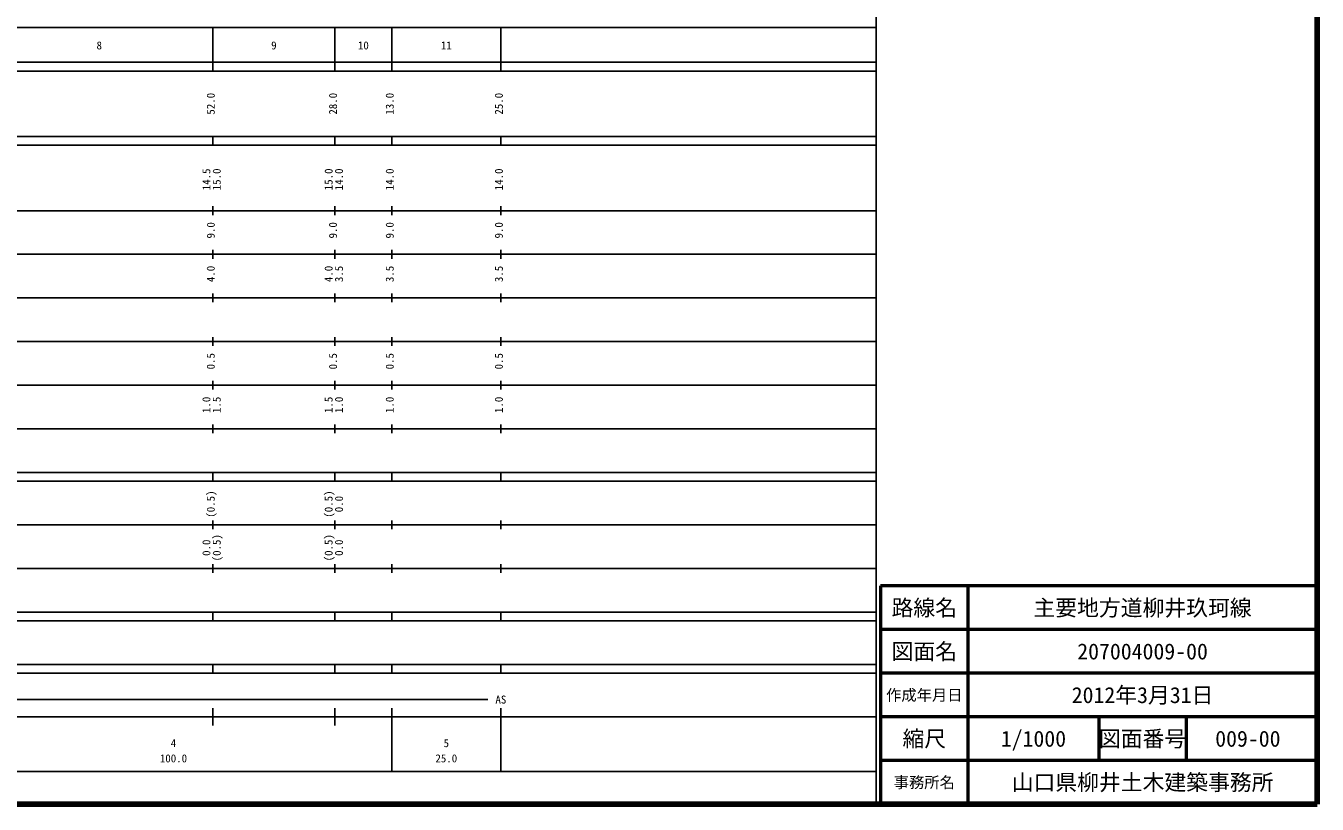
# Model space of a CAD drawing. Units: millimetres on the paper, enlarged 1000 times. Extents: x 40000 to 680000, y 20000 to 380000.
# Drawn here: x 384175 to 680000, y 20000 to 198357 of the extents above; entities that cross this region are included whole.
import ezdxf
from ezdxf.enums import TextEntityAlignment as Align

# ---------------------------------------------------------------- set-up
doc = ezdxf.new("R2010")
doc.units = ezdxf.units.MM
doc.header["$LTSCALE"] = 1000
for name, color, linetype, lineweight in [('M-TTL', 2, 'Continuous', 140), ('M-TTL-BAND', 7, 'Continuous', 25), ('M-TTL-FRAM', 2, 'Continuous', 50), ('M-TTL-LINE', 7, 'Continuous', 50)]:
    doc.layers.add(name, color=color, linetype=linetype, lineweight=lineweight)
doc.layers.add('M-TTL-TXT', color=7, linetype='Continuous')
doc.styles.add('ＭＳ ゴシック', font='')
doc.styles.get('ＭＳ ゴシック').set_extended_font_data('MS Gothic')

msp = doc.modelspace()

# ---------------------------------------------------------------- linework, layer by layer
at = {"layer": 'M-TTL'}
for p, q in [((680000, 20000), (680000, 380000)), ((40000, 20000), (680000, 20000))]:
    msp.add_line(p, q, dxfattribs=at)
at = {"layer": 'M-TTL-BAND'}
for p, q in [((579000, 20000), (579000, 370000)), ((68000, 198000), (579000, 198000)), ((427000, 188000), (427000, 198000)), ((455000, 188000), (455000, 198000)), ((468000, 188000), (468000, 198000)), ((493000, 188000), (493000, 198000)), ((40000, 190000), (579000, 190000)), ((40000, 188000), (579000, 188000)), ((40000, 173000), (579000, 173000)), ((427000, 171000), (427000, 173000)), ((455000, 171000), (455000, 173000)), ((468000, 171000), (468000, 173000)), ((493000, 171000), (493000, 173000)), ((40000, 171000), (579000, 171000)), ((427000, 155000), (427000, 157000)), ((455000, 155000), (455000, 157000)), ((468000, 155000), (468000, 157000)), ((493000, 155000), (493000, 157000)), ((40000, 156000), (579000, 156000)), ((46000, 146000), (579000, 146000)), ((427000, 145000), (427000, 147000)), ((455000, 145000), (455000, 147000)), ((468000, 145000), (468000, 147000)), ((493000, 145000), (493000, 147000)), ((427000, 135000), (427000, 137000)), ((455000, 135000), (455000, 137000)), ((468000, 135000), (468000, 137000)), ((493000, 135000), (493000, 137000)), ((52000, 136000), (579000, 136000)), ((46000, 126000), (579000, 126000)), ((427000, 125000), (427000, 127000)), ((455000, 125000), (455000, 127000)), ((468000, 125000), (468000, 127000)), ((493000, 125000), (493000, 127000)), ((52000, 116000), (579000, 116000)), ((427000, 115000), (427000, 117000)), ((455000, 115000), (455000, 117000)), ((468000, 115000), (468000, 117000)), ((493000, 115000), (493000, 117000)), ((427000, 105000), (427000, 107000)), ((455000, 105000), (455000, 107000)), ((468000, 105000), (468000, 107000)), ((493000, 105000), (493000, 107000)), ((46000, 106000), (579000, 106000)), ((40000, 96000), (579000, 96000)), ((427000, 94000), (427000, 96000)), ((455000, 94000), (455000, 96000)), ((468000, 94000), (468000, 96000)), ((493000, 94000), (493000, 96000)), ((40000, 94000), (579000, 94000)), ((49000, 84000), (579000, 84000)), ((427000, 83000), (427000, 85000)), ((455000, 83000), (455000, 85000)), ((468000, 83000), (468000, 85000)), ((493000, 83000), (493000, 85000)), ((40000, 74000), (579000, 74000)), ((427000, 73000), (427000, 75000)), ((455000, 73000), (455000, 75000)), ((468000, 73000), (468000, 75000)), ((493000, 73000), (493000, 75000)), ((40000, 64000), (579000, 64000)), ((427000, 62000), (427000, 64000)), ((455000, 62000), (455000, 64000)), ((468000, 62000), (468000, 64000)), ((493000, 62000), (493000, 64000)), ((40000, 62000), (579000, 62000)), ((40000, 52000), (579000, 52000)), ((427000, 50000), (427000, 52000)), ((455000, 50000), (455000, 52000)), ((468000, 50000), (468000, 52000)), ((493000, 50000), (493000, 52000)), ((40000, 50000), (579000, 50000)), ((71000, 44000), (490000, 44000)), ((427000, 38000), (427000, 42000)), ((455000, 38000), (455000, 42000)), ((468000, 27500), (468000, 42000)), ((493000, 27500), (493000, 42000)), ((40000, 40000), (579000, 40000)), ((68000, 27500), (579000, 27500))]:
    msp.add_line(p, q, dxfattribs=at)
at = {"layer": 'M-TTL-FRAM'}
for p, q in [((680000, 70000), (580000, 70000)), ((580000, 70000), (580000, 20000))]:
    msp.add_line(p, q, dxfattribs=at)
at = {"layer": 'M-TTL-LINE'}
for p, q in [((600000, 70000), (600000, 20000)), ((680000, 60000), (580000, 60000)), ((680000, 50000), (580000, 50000)), ((680000, 40000), (580000, 40000)), ((630000, 40000), (630000, 30000)), ((650000, 40000), (650000, 30000)), ((680000, 30000), (580000, 30000))]:
    msp.add_line(p, q, dxfattribs=at)

# ---------------------------------------------------------------- texts
at = {"layer": 'M-TTL-BAND', "style": 'ＭＳ ゴシック'}
for s, p in [('8', (401000, 192405)), ('9', (441000, 192405)), ('10', (461500, 192405)), ('11', (480500, 192405)), ('AS', (493000, 42500)), ('4', (418000, 32523)), ('5', (480500, 32523)), ('100.0', (418000, 29033)), ('25.0', (480500, 29033))]:
    msp.add_text(s, height=1833, dxfattribs=at).set_placement(p, align=Align.BOTTOM_CENTER)
for s, p in [('52.0', (428000, 180500)), ('28.0', (456000, 180500)), ('13.0', (469000, 180500)), ('25.0', (494000, 180500)), ('14.5', (427000, 163174)), ('15.0', (429370, 163174)), ('15.0', (455000, 163174)), ('14.0', (457370, 163174)), ('14.0', (469000, 163174)), ('14.0', (494000, 163174)), ('9.0', (428000, 151500)), ('9.0', (456000, 151500)), ('9.0', (469000, 151500)), ('9.0', (494000, 151500)), ('4.0', (428000, 141500)), ('4.0', (455000, 141500)), ('3.5', (457370, 141500)), ('3.5', (469000, 141500)), ('3.5', (494000, 141500)), ('0.5', (428000, 121500)), ('0.5', (456000, 121500)), ('0.5', (469000, 121500)), ('0.5', (494000, 121500)), ('1.0', (427000, 111500)), ('1.5', (429370, 111500)), ('1.5', (455000, 111500)), ('1.0', (457370, 111500)), ('1.0', (469000, 111500)), ('1.0', (494000, 111500)), ('(0.5)', (428000, 88764)), ('(0.5)', (455000, 88764)), ('0.0', (457370, 88764)), ('0.0', (427000, 78764)), ('(0.5)', (429370, 78764)), ('(0.5)', (455000, 78764)), ('0.0', (457370, 78764))]:
    msp.add_text(s, height=1833, rotation=90, dxfattribs=at).set_placement(p, align=Align.BOTTOM_CENTER)
at = {"layer": 'M-TTL-TXT', "style": 'ＭＳ ゴシック'}
for s, height, p in [('路線名', 3666, (590000, 65000)), ('路線名', 3666, (590000, 65000)), ('主要地方道柳井玖珂線', 3666, (640000, 65000)), ('図面名', 3666, (590000, 55000)), ('図面名', 3666, (590000, 55000)), ('207004009-00', 3666, (640000, 55000)), ('2012年3月31日', 3666, (640000, 45000)), ('作成年月日', 2566, (590000, 45000)), ('作成年月日', 2566, (590000, 45000)), ('縮尺', 3666, (590000, 35000)), ('縮尺', 3666, (590000, 35000)), ('1/1000', 3666, (615000, 35000)), ('図面番号', 3666, (640000, 35000)), ('図面番号', 3666, (640000, 35000)), ('009-00', 3666, (664125, 35000)), ('事務所名', 2566, (590000, 25000)), ('事務所名', 2566, (590000, 25000)), ('山口県柳井土木建築事務所', 3666, (640000, 25000))]:
    msp.add_text(s, height=height, dxfattribs=at).set_placement(p, align=Align.MIDDLE_CENTER)

doc.saveas('drawing.dxf')
